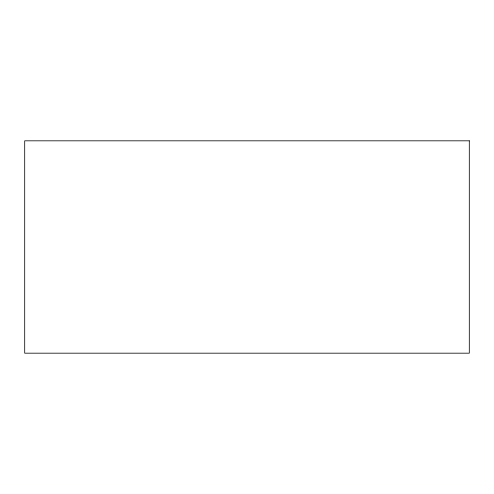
<?xml version="1.0" encoding="UTF-8"?>
<svg xmlns="http://www.w3.org/2000/svg" width="494" height="494" viewBox="0 0 494 494"><rect width="100%" height="100%" fill="white"/><g stroke="black" fill="none" stroke-linecap="round" stroke-linejoin="round"><path stroke-width="0.74" d="M469.3 140.821L24.7 140.821L24.7 353.179L469.3 353.179L469.3 140.821"/></g></svg>
